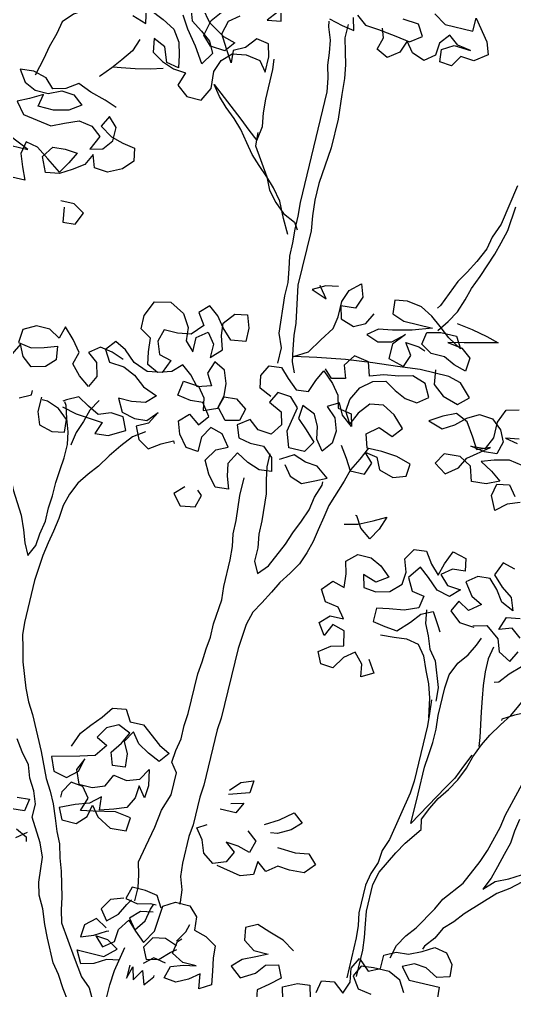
# Model space of a CAD drawing. Header units: inches. Extents: x 350994 to 353538, y 1581369 to 1583842.
# Drawn here: x 351519.081 to 351519.79, y 1583093.243 to 1583094.634 of the extents above; entities that cross this region are included whole.
import ezdxf

# ---------------------------------------------------------------- set-up
doc = ezdxf.new("R2010")
doc.units = ezdxf.units.IN
doc.header["$MEASUREMENT"] = 0
doc.linetypes.add('1', pattern=[0])
doc.layers.add('TREE', color=81, linetype='1')

# ---------------------------------------------------------------- blocks, each defined once
blk = doc.blocks.new('TREE_4')
at = {"color": 94}
for points in [[(500.1, 6595.7), (482.6, 6491.6), (468.1, 6454), (462.3, 6422.2), (444.9, 6384.6), (427.6, 6352.9), (410.2, 6324), (381.2, 6254.6), (375.4, 6245.9)], [(-63.5, 6896.9), (-28.8, 6888.2), (3, 6882.4), (-5.6, 6914.2)], [(3.1, 6922.8), (29.1, 6902.6), (63.8, 6899.6), (110, 6893.8), (147.6, 6888), (176.5, 6908.2), (159.2, 6937.1), (118.7, 6940.1)], [(193.9, 6971.8), (225.7, 6951.5), (298, 6951.5), (298, 6986.2), (338.5, 6934.1), (350, 6902.3), (318.2, 6879.2), (283.5, 6882.1), (266.1, 6853.2), (234.3, 6856.1), (231.4, 6887.9), (260.4, 6905.3), (303.7, 6902.3), (269, 6908.1), (243, 6928.4), (222.8, 6902.4), (219.9, 6870.6), (193.8, 6850.4), (162, 6862), (141.8, 6888), (130.2, 6856.2), (101.3, 6836), (72.4, 6850.5), (81.1, 6882.3), (72.4, 6905.4)], [(389.8, 6191), (410.1, 6219.9), (427.5, 6248.8), (439.1, 6283.5), (447.8, 6315.3), (462.3, 6349.9), (485.4, 6413.5), (494.1, 6445.3), (502.8, 6480), (508.7, 6543.6)], [(-552.2, 6787.5), (-514.6, 6775.9), (-523.3, 6816.3)], [(-514.6, 6813.4), (-474.1, 6796.1), (-442.3, 6778.7), (-422.1, 6749.7), (-413.5, 6717.9), (-407.7, 6686.1), (-439.5, 6691.9), (-453.9, 6729.5), (-485.7, 6744), (-480, 6709.3), (-451.1, 6691.9), (-419.3, 6680.4), (-387.5, 6677.4), (-399.1, 6642.7), (-370.2, 6619.6), (-332.6, 6619.6), (-315.2, 6654.2), (-318.1, 6697.6), (-306.5, 6729.4), (-283.3, 6752.5), (-248.6, 6758.3), (-211.1, 6752.4), (-190.8, 6726.4), (-190.8, 6766.9), (-199.4, 6798.7), (-231.2, 6804.5), (-254.4, 6775.6), (-283.3, 6761.2), (-280.5, 6729.4), (-300.7, 6761.2), (-320.9, 6795.9), (-312.2, 6830.6), (-286.1, 6850.8)], [(-384.4, 6848), (-358.5, 6816.2), (-315.1, 6790.1), (-283.3, 6781.4), (-303.6, 6755.4), (-341.2, 6758.3), (-364.3, 6781.5), (-355.6, 6822), (-335.3, 6848)], [(-413.4, 6842.3), (-401.8, 6810.4), (-372.9, 6790.2), (-346.9, 6769.9), (-332.5, 6741), (-352.8, 6709.2), (-378.8, 6749.7), (-407.6, 6787.3), (-427.8, 6819.1)], [(-196.5, 6882.5), (-216.7, 6856.5), (-182, 6862.3), (-190.7, 6899.9)], [(13.8, 6015), (13.8, 6055.4), (-0.6, 6090.1), (-9.2, 6185.6), (-9.2, 6220.3), (-14.9, 6255), (-20.7, 6286.8), (-20.6, 6321.5), (-23.5, 6356.2), (-23.5, 6390.9), (-26.3, 6425.6), (-26, 6714.7), (-31.8, 6749.4), (-40.4, 6781.2), (-43.3, 6813), (-49.1, 6844.8), (-60.6, 6876.6), (-63.5, 6891.1)], [(-14.3, 6893.9), (-14.3, 6859.2), (-5.7, 6824.5), (2.9, 6792.7), (8.7, 6758), (11.5, 6717.5), (17.3, 6653.9), (17.2, 6578.8), (8.4, 6483.4), (8.4, 6440), (11.3, 6399.5), (17, 6361.9), (16.9, 6220.2), (34.1, 6124.8), (37, 6093), (42.7, 6058.3), (48.5, 6026.5), (60, 6000.5)], [(-612.9, 6828), (-638.9, 6796.2), (-667.9, 6776), (-699.7, 6755.8), (-722.8, 6729.8), (-728.6, 6698), (-740.2, 6660.4), (-746.1, 6628.6), (-757.7, 6582.4)], [(-38, 6338.8), (-58.2, 6376.4), (-78.4, 6416.9), (-101.5, 6445.9), (-124.6, 6469), (-150.6, 6492.2), (-173.7, 6515.3), (-193.9, 6541.4), (-217, 6570.3), (-240.1, 6593.4), (-266.1, 6616.6), (-289.2, 6639.8), (-309.4, 6665.8), (-222.8, 6596.3), (-196.8, 6573.2), (-170.8, 6552.9), (-164.9, 6590.5), (-170.7, 6625.2), (-173.6, 6659.9), (-173.5, 6738), (-176.3, 6764)], [(-520.4, 6732.5), (-532, 6700.7), (-552.3, 6671.8), (-572.6, 6645.8), (-595.7, 6619.8), (-598.6, 6616.9)], [(-538, 6550.4), (-569.7, 6561.9), (-610.2, 6573.5), (-644.9, 6588), (-673.8, 6567.8), (-705.6, 6559.2), (-728.8, 6582.3), (-763.4, 6591), (-798.1, 6588.2), (-777.9, 6559.2), (-749, 6544.8), (-714.3, 6544.7), (-682.5, 6559.2), (-650.7, 6556.2), (-624.7, 6536), (-653.6, 6515.8), (-691.2, 6507.1), (-731.7, 6507.2), (-725.9, 6539), (-757.7, 6521.6), (-786.6, 6507.2), (-763.5, 6478.3), (-688.4, 6466.6), (-656.6, 6481.1), (-621.9, 6495.5), (-587.2, 6489.7), (-561.2, 6469.4), (-578.5, 6431.8), (-546.7, 6440.5), (-526.5, 6466.5), (-526.4, 6501.2), (-549.5, 6524.3), (-564, 6495.4), (-532.2, 6475.2), (-500.4, 6466.5), (-468.6, 6460.7), (-462.9, 6428.8), (-486, 6402.8), (-520.8, 6385.5), (-555.5, 6388.5), (-567, 6420.3), (-581.5, 6391.4), (-610.4, 6371.2), (-639.3, 6353.8), (-674, 6348.1), (-691.3, 6385.7), (-671.1, 6414.6), (-639.3, 6417.4), (-607.5, 6414.5), (-622, 6385.6), (-639.3, 6356.7), (-676.9, 6382.8), (-708.7, 6405.9), (-740.5, 6411.8), (-746.3, 6380), (-734.7, 6348.1), (-720.3, 6316.3), (-755, 6316.4)], [(-775.2, 6394.4), (-731.8, 6394.4), (-783.8, 6417.6)], [(-445.3, 6674.6), (-477.1, 6665.9), (-514.7, 6657.3), (-549.4, 6651.6), (-569.7, 6648.7)], [(-173.6, 6573.1), (-170.8, 6538.5), (-124.6, 6469), (-110.1, 6437.2), (-87, 6411.2), (-61, 6388), (-29.2, 6373.5), (-17.7, 6356.2)], [(696, 5814.8), (664.1, 5803.3), (638.1, 5780.2), (620.8, 5814.9), (626.6, 5846.7), (658.4, 5852.5), (678.6, 5826.4)], [(678.7, 5907.4), (644, 5913.2), (606.4, 5904.5), (574.6, 5893), (606.4, 5875.6), (632.4, 5855.4), (600.6, 5840.9), (563, 5838.1), (551.4, 5875.7), (519.7, 5893.1), (479.2, 5890.2), (461.8, 5861.3), (493.6, 5841), (522.5, 5864.1), (537, 5893), (589.1, 5933.5), (557.3, 5919), (539.9, 5948), (516.8, 5982.7), (485.1, 5997.2), (453.2, 5982.7), (421.4, 5962.5), (459, 5950.9), (487.9, 5968.3), (514, 5991.4), (542.9, 6008.7), (577.6, 6005.8), (603.6, 5982.6), (618, 5953.7), (609.3, 5921.9), (577.5, 5919), (539.9, 5924.8), (577.5, 5927.7), (592, 5959.5), (592, 6000), (606.5, 6034.7), (638.3, 6043.3)], [(655.6, 5971), (620.9, 5965.2), (652.7, 5959.4)], [(-607.6, 6272.9), (-601.9, 6235.3), (-570, 6238.1), (-555.6, 6269.9), (-584.5, 6287.3), (-619.2, 6287.3)], [(444.7, 6084), (369.5, 6084), (311.7, 6078.3), (248, 6072.6), (178.6, 6064), (106.3, 6052.5), (48.5, 6040.9), (83.2, 6061.2), (106.4, 6098.7), (129.6, 6133.4), (135.4, 6165.2), (135.4, 6205.7), (147, 6237.5), (173, 6260.6), (184.6, 6228.8), (173, 6197), (135.4, 6194.1), (144, 6162.3), (178.7, 6150.7), (207.6, 6165.1), (222.1, 6194)], [(118.1, 6240.4), (86.3, 6234.6), (54.5, 6217.3), (94.9, 6202.8), (74.7, 6228.9), (71.8, 6231.8)], [(433.2, 6219.9), (473.7, 6214), (514.2, 6205.3), (546, 6196.6), (499.7, 6185.1), (462.1, 6176.5), (421.6, 6167.8), (459.2, 6162), (485.2, 6141.7), (482.3, 6107), (450.5, 6115.8), (421.6, 6130.2), (386.9, 6130.3), (358, 6147.6), (363.8, 6179.4), (398.5, 6188.1), (439, 6188), (456.3, 6159.1), (421.6, 6179.4), (392.7, 6202.5), (366.7, 6222.8), (334.9, 6240.2), (297.4, 6246), (265.5, 6240.2), (268.4, 6205.5), (300.2, 6194), (375.4, 6193.9), (326.2, 6176.6), (277, 6165.1), (242.3, 6159.3), (216.3, 6139.1), (248.1, 6127.5), (282.8, 6136.1), (311.7, 6162.1), (285.7, 6130.4), (285.6, 6092.8), (326.1, 6081.2), (337.7, 6113), (317.5, 6141.9), (352.2, 6139), (369.5, 6133.2)], [(16.6, 5928.2), (-15.2, 5942.7), (-20.9, 5974.5), (-6.5, 6003.4), (25.3, 6006.3), (48.5, 5983.1), (74.5, 5960), (106.3, 5962.8), (117.9, 5994.6), (132.3, 6023.5), (161.2, 5997.5), (181.4, 5971.4), (190.1, 5939.6), (224.8, 5933.8), (233.4, 5902), (204.5, 5925.2), (190.1, 5954.1), (161.2, 5936.8), (187.2, 5913.6), (198.7, 5881.8), (195.8, 5850), (175.5, 5824), (155.3, 5850), (149.6, 5881.8), (135.1, 5910.8), (100.4, 5925.2), (97.5, 5890.6), (123.5, 5867.4), (149.5, 5841.4), (132.2, 5812.5), (91.7, 5812.5), (77.3, 5853), (88.9, 5916.6), (65.8, 5939.7), (31.1, 5942.7), (16.6, 5913.8), (51.3, 5896.4), (59.9, 5864.6), (39.6, 5835.7), (5, 5838.6), (-21, 5858.9), (-50, 5838.6), (-38.4, 5806.8), (-6.6, 5801), (28.1, 5801), (54.1, 5777.8), (62.7, 5743.1), (30.9, 5740.3), (-0.9, 5751.9), (-32.7, 5769.2), (-50.1, 5737.4), (-44.3, 5705.6), (-32.8, 5673.8), (-67.5, 5671), (-90.6, 5699.9), (-107.9, 5731.7), (-87.6, 5763.5), (-58.7, 5777.9), (-81.8, 5806.9), (-113.6, 5815.6), (-131, 5786.7), (-131, 5749.1), (-162.8, 5752), (-185.9, 5780.9), (-197.5, 5812.8), (-174.3, 5835.9), (-145.4, 5815.6), (-125.1, 5841.6), (-148.3, 5873.4), (-180.1, 5870.6), (-214.7, 5876.4), (-208.9, 5914), (-168.5, 5911), (-148.2, 5885), (-142.5, 5853.2), (-107.8, 5867.6), (-99.1, 5899.4), (-67.3, 5902.3), (-38.4, 5882), (-47.1, 5850.2), (-81.8, 5841.6), (-107.8, 5870.5), (-99.1, 5902.3), (-101.9, 5934.1), (-113.5, 5965.9), (-142.4, 5980.4), (-154, 5948.6), (-136.6, 5919.7), (-171.3, 5908.1), (-194.5, 5934.2), (-220.5, 5954.5), (-243.6, 5931.3), (-278.3, 5919.8), (-307.2, 5934.3), (-313, 5966.1), (-315.8, 6000.8), (-344.7, 6018.2), (-344.7, 6052.9), (-327.3, 6093.3), (-286.8, 6102), (-249.3, 6081.7), (-229, 6049.9), (-226.2, 6015.2), (-203.1, 5992), (-203, 6029.6), (-177, 6049.8), (-156.8, 6023.8), (-156.8, 5989.1), (-130.8, 6015.1), (-142.3, 6049.8), (-145.2, 6081.6), (-122, 6110.5), (-90.2, 6116.2), (-78.7, 6084.4), (-78.7, 6049.7), (-116.3, 6044), (-142.3, 6070), (-162.5, 6096.1), (-188.5, 6116.3), (-211.7, 6093.2), (-191.4, 6064.3), (-217.5, 6035.4), (-252.2, 6029.7), (-286.9, 6029.7), (-295.6, 5997.9), (-284.1, 5966.1), (-252.3, 5957.4), (-266.7, 5922.7), (-304.3, 5916.9), (-341.9, 5931.4), (-370.8, 5957.5), (-399.7, 5972), (-420, 5946), (-402.6, 5917), (-365.1, 5914.1), (-333.3, 5899.6), (-304.4, 5876.5), (-266.8, 5862), (-290, 5838.9), (-324.7, 5833.1), (-359.4, 5833.1), (-342, 5801.3), (-307.3, 5792.6), (-275.5, 5795.5), (-252.4, 5821.5), (-269.8, 5789.7), (-298.7, 5775.3), (-284.3, 5743.4), (-255.4, 5726.1), (-226.4, 5746.3), (-197.5, 5760.7), (-194.6, 5754.9)], [(218.9, 5850), (239.1, 5821), (256.5, 5792.1), (294, 5792.1), (305.6, 5823.9), (282.5, 5847), (314.3, 5841.2), (328.8, 5812.3), (366.3, 5800.7), (398.1, 5812.2), (401.1, 5844), (363.5, 5855.6), (323, 5858.5), (285.4, 5858.6), (273.9, 5893.3), (302.8, 5916.4), (340.4, 5901.9), (360.7, 5927.9), (331.8, 5956.8), (300, 5974.2), (265.3, 5968.5), (242.1, 5939.6), (227.7, 5907.8), (210.3, 5936.7), (213.2, 5968.5), (230.6, 6003.2), (259.6, 6026.3), (291.4, 6034.9), (320.3, 6017.6), (349.2, 6003.1), (381, 6000.2), (407, 6020.4), (389.7, 6052.2), (355, 6063.8), (320.3, 6055.2), (282.7, 6049.4), (248, 6037.9), (236.5, 6072.6), (198.9, 6078.4), (178.6, 6049.5), (190.2, 6017.7), (155.5, 6009), (135.2, 6029.3)], [(407.1, 6092.7), (412.8, 6055.1), (441.7, 6031.9), (482.2, 6020.3), (508.2, 6043.4), (476.5, 6075.2), (444.7, 6084)], [(-370.8, 5931.5), (-402.6, 5943.1), (-434.4, 5948.9), (-460.5, 5928.7), (-434.5, 5908.4), (-425.8, 5873.7), (-440.3, 5844.8), (-469.2, 5865.1), (-492.3, 5891.1), (-483.6, 5922.9), (-506.7, 5951.8), (-532.7, 5977.9), (-541.4, 5946.1), (-570.3, 5963.4), (-605, 5963.5), (-636.8, 5946.2), (-639.7, 5911.5), (-605, 5905.7), (-573.2, 5914.3), (-541.4, 5925.8), (-535.7, 5891.1), (-558.8, 5868), (-593.5, 5859.4), (-619.5, 5879.6), (-634, 5908.6), (-648.4, 5879.7)], [(-605.2, 5775.5), (-576.2, 5790), (-576.2, 5801.5)], [(288.3, 5858.6), (273.8, 5826.8), (256.5, 5795), (247.8, 5763.2), (224.6, 5693.8), (218.8, 5662), (212.9, 5627.3), (207.1, 5595.5), (198.4, 5563.7), (186.8, 5532), (169.5, 5503.1), (149.2, 5474.2), (134.7, 5445.3), (117.3, 5413.5), (100, 5384.6), (91.2, 5349.9), (85.4, 5286.3), (85.2, 5104.1), (82.3, 5072.3), (82.2, 4927.8), (79.3, 4896), (79.2, 4823.7), (76.3, 4791.9), (76.2, 4722.5), (79.1, 4687.8), (90.6, 4656), (93.5, 4624.2), (93.5, 4618.4)], [(-492.4, 5778.3), (-454.8, 5769.6), (-385.4, 5763.8), (-397, 5732), (-362.3, 5734.8), (-321.8, 5757.9), (-336.3, 5789.8), (-368.1, 5792.7), (-399.9, 5781.1), (-428.8, 5795.6), (-457.7, 5813), (-486.6, 5798.6), (-495.3, 5792.8)], [(-405.6, 5815.8), (-423, 5786.9), (-431.7, 5755.1), (-443.3, 5723.4), (-449.1, 5691.6), (-449.1, 5688.7)], [(-628.3, 5735.1), (-625.5, 5703.3), (-608.2, 5671.5), (-599.5, 5639.6), (-588, 5607.8), (-579.3, 5576), (-564.9, 5544.2), (-530.3, 5486.3), (-515.8, 5451.6), (-504.3, 5419.8), (-489.9, 5390.9), (-475.4, 5419.8), (-472.5, 5451.6), (-466.6, 5486.3), (-466.6, 5521), (-463.7, 5552.8), (-463.7, 5587.5), (-460.7, 5622.2), (-457.8, 5654), (-457.8, 5688.7), (-463.5, 5720.5), (-475.1, 5752.3), (-483.7, 5784.1), (-489.5, 5792.8)], [(-550.2, 5790), (-550.3, 5752.4), (-538.7, 5720.5), (-504, 5711.8), (-472.2, 5717.6), (-475.1, 5749.4), (-501.1, 5772.6), (-532.9, 5784.2), (-547.3, 5784.2)], [(48.3, 5786.5), (48.2, 5751.8), (54, 5720), (62.6, 5685.3), (68.4, 5615.9), (68.3, 5581.2), (74.1, 5546.5), (74, 5511.8), (88.5, 5482.9), (111.6, 5508.9), (140.6, 5572.5), (152.2, 5604.3), (166.7, 5638.9), (178.3, 5670.7), (184.1, 5705.4), (195.7, 5740.1), (195.7, 5748.8)], [(91.6, 5769.1), (111.8, 5743.1), (143.6, 5731.5), (175.5, 5745.9), (204.4, 5760.3), (172.6, 5783.5), (140.8, 5786.4), (109, 5798), (80.1, 5780.7), (74.3, 5777.8)], [(-272.7, 5766.6), (-301.6, 5746.4), (-324.8, 5717.5), (-347.9, 5685.7), (-368.2, 5653.9), (-388.5, 5627.9), (-408.7, 5599), (-423.2, 5567.2), (-431.9, 5535.4), (-434.8, 5500.7), (-440.6, 5466), (-446.5, 5434.2), (-452.3, 5399.5), (-455.2, 5364.8), (-458.1, 5333), (-458.2, 5223.2), (-455.4, 5191.4), (-446.7, 5159.6), (-438.1, 5124.8), (-415, 5061.2), (-400.6, 5029.4), (-383.2, 5000.5), (-340, 4913.7), (-311.1, 4850.1), (-293.8, 4821.1), (-279.3, 4792.2), (-264.9, 4757.5), (-253.4, 4725.7), (-239, 4696.8), (-230.3, 4662.1), (-218.8, 4630.2), (-201.5, 4566.6), (-195.7, 4534.8), (-187.1, 4503), (-135.1, 4424.9), (-135.1, 4424.9), (-106.2, 4381.5), (-80.2, 4358.3), (-60, 4320.7)], [(-31.1, 4343.8), (-31.1, 4378.5), (-28.1, 4416.1), (-16.5, 4479.7)], [(-19.3, 4601.1), (-19.3, 4635.8), (-25, 4667.6), (-33.7, 4699.5), (-25, 4742.8), (-13.3, 4794.9), (-7.5, 4841.1), (7, 4884.5), (7, 4942.3), (-10.3, 4965.4), (-7.4, 4997.2), (-1.6, 5029), (-1.5, 5063.7), (1.4, 5095.5), (1.5, 5199.6), (4.4, 5231.4), (7.3, 5266.1), (10.2, 5297.9), (10.3, 5332.6), (16.1, 5396.2), (13.3, 5430.9), (13.3, 5500.3), (10.5, 5535), (4.7, 5566.8), (4.7, 5601.5), (-1, 5665.1), (-0.9, 5711.4)], [(273.7, 5656.2), (308.4, 5664.8), (343.1, 5682.2), (374.9, 5699.5), (363.3, 5664.8), (345.9, 5635.9), (317.1, 5656.2), (299.7, 5685.1), (296.8, 5685.1)], [(652.3, 5482.4), (687, 5491), (721.7, 5465), (733.2, 5433.1), (765, 5415.8), (779.5, 5444.7)], [(776.6, 5479.4), (750.6, 5499.6), (718.8, 5488.1), (730.4, 5522.8), (765.1, 5528.5)], [(721.8, 5647.1), (690, 5655.8), (675.5, 5621.1), (701.5, 5595.1), (730.4, 5574.8), (742, 5543), (710.2, 5557.5), (690, 5586.4), (666.9, 5609.6), (635, 5606.7), (609, 5586.5), (632.1, 5554.7), (661, 5540.2), (632.1, 5517.1), (603.2, 5534.5), (588.7, 5505.6), (617.6, 5482.4), (649.4, 5479.5), (655.2, 5479.5)], [(-142.7, 5653.7), (-165.8, 5630.6), (-142.7, 5604.5), (-105.1, 5610.3), (-96.4, 5642.1), (-108, 5653.7)], [(415.1, 5338), (435.3, 5306.2), (406.3, 5288.9), (400.6, 5320.7), (377.5, 5346.7), (351.4, 5326.5), (331.2, 5294.7), (299.4, 5297.7), (284.9, 5326.6), (313.9, 5346.8), (345.7, 5355.4), (337, 5393), (305.3, 5401.7), (290.8, 5369.9), (270.6, 5398.9), (293.7, 5422), (328.4, 5422), (308.2, 5448), (273.5, 5453.8), (256.2, 5482.7), (279.3, 5508.7), (311.1, 5500), (308.3, 5534.7), (299.6, 5566.5), (325.7, 5589.6), (360.4, 5589.6), (389.3, 5575.1), (415.3, 5552), (386.3, 5531.8), (351.6, 5543.4), (360.3, 5511.6), (392.1, 5508.6), (426.8, 5517.3), (452.8, 5543.3), (455.8, 5575.1), (444.2, 5606.9), (461.6, 5635.8), (493.4, 5638.6), (513.6, 5609.7), (536.7, 5586.6), (545.4, 5618.4), (559.9, 5653), (594.6, 5644.3), (600.4, 5612.5), (568.6, 5609.7), (542.5, 5589.5), (565.6, 5566.3), (600.3, 5563.4), (577.2, 5540.3), (542.5, 5549), (513.6, 5575), (487.6, 5595.3), (464.4, 5563.5), (481.7, 5531.7), (513.5, 5525.9), (507.7, 5494.1), (473, 5479.6), (435.4, 5473.9), (403.6, 5468.1), (403.6, 5433.4), (435.4, 5427.6), (467.2, 5424.7), (496.1, 5453.6), (516.4, 5479.6), (545.3, 5494), (565.5, 5462.2), (574.2, 5447.7)], [(528, 5494.1), (533.7, 5459.4), (548.1, 5430.4), (559.7, 5398.6), (579.9, 5372.6), (603, 5308.9), (605.8, 5277.1), (605.8, 5274.2)], [(727.2, 5161.4), (712.7, 5129.6), (698.2, 5094.9), (680.8, 5066), (617.1, 4956.2), (617.2, 5034.3), (617.2, 5103.6), (620.2, 5135.4), (623.1, 5170.1), (623.1, 5204.8), (620.3, 5239.5), (620.3, 5311.8), (623.2, 5346.5), (637.7, 5381.2), (658, 5407.2), (672.5, 5436.1), (681.2, 5456.3)], [(715.9, 5441.8), (710, 5410), (710, 5375.3), (712.9, 5340.6), (718.6, 5308.8), (724.4, 5274.1), (735.9, 5210.5), (738.8, 5187.4)], [(429.6, 5404.5), (464.3, 5407.4), (496.1, 5410.2), (527.9, 5404.4), (548.1, 5378.4), (562.5, 5343.7), (577, 5311.9), (588.5, 5277.1), (594.2, 5245.3), (597.1, 5228)], [(645.7, 4612.1), (654.4, 4646.8), (671.8, 4675.7), (692, 4701.7), (726.8, 4759.5), (741.3, 4788.4), (781.8, 4840.4), (810.8, 4904), (822.4, 4935.8), (839.8, 4999.4), (845.6, 5034), (863, 5097.6), (871.7, 5132.3), (880.4, 5164.1), (892, 5195.9), (900.7, 5227.7), (912.3, 5259.5), (921, 5291.3), (932.6, 5323.1), (950, 5386.7), (958.7, 5409.8)], [(796.8, 5410), (770.7, 5384), (750.5, 5358), (738.9, 5355.1)], [(883.2, 5031.1), (877.4, 4999.3), (874.4, 4967.5), (865.7, 4935.7), (857, 4901), (848.3, 4869.2), (833.8, 4837.4), (859.9, 4863.4), (891.7, 4877.9), (920.6, 4895.2)], [(941.3, 5392.5), (915.3, 5369.4), (892.1, 5343.4), (866.1, 5320.3), (837.2, 5300.1), (808.2, 5285.6), (779.3, 5268.3), (779.3, 5265.4)], [(573.4, 4545.7), (573.4, 4615.1), (570.6, 4646.9), (564.8, 4681.6), (559.1, 4713.4), (559.1, 4782.8), (567.8, 4817.4), (596.8, 4875.2), (614.2, 4904.1), (646, 4947.5), (640.3, 4973.5), (654.7, 5005.3), (669.2, 5034.2), (689.5, 5063.1), (706.9, 5092), (721.3, 5126.7), (730.1, 5158.5), (744.5, 5193.2), (759, 5222.1), (779.3, 5253.8), (799.6, 5282.7), (814, 5311.6), (828.5, 5343.4)], [(-123.7, 4312.1), (-143.9, 4341), (-164.1, 4372.9), (-184.3, 4398.9), (-213.2, 4456.8), (-227.6, 4488.6), (-242, 4526.2), (-259.3, 4558), (-268, 4589.8), (-273.7, 4653.4), (-288.1, 4688.1), (-322.8, 4746), (-322.7, 4780.7), (-334.3, 4812.5), (-351.6, 4841.4), (-363.1, 4873.2), (-386.2, 4902.2), (-406.4, 4931.1)], [(594.3, 5274.3), (597.1, 5239.6), (600, 5207.7), (599.9, 5063.2), (596.9, 5031.4), (573.7, 4904.2), (562.1, 4872.4), (559.2, 4840.6), (547.6, 4808.8), (541.8, 4777), (541.7, 4704.7), (547.5, 4672.9), (550.3, 4641.1), (550.2, 4537)], [(926.4, 4877.8), (900.4, 4854.7), (871.4, 4834.5), (802, 4765.2), (781.7, 4739.2), (758.6, 4716.1), (744.1, 4687.2), (723.8, 4661.2), (720.9, 4652.5)], [(-267.6, 4945.4), (-253.2, 4983), (-232.9, 5009), (-209.7, 5035), (-189.5, 5063.9), (-154.8, 5069.7), (-137.4, 5040.7), (-102.8, 5040.7), (-50.7, 5000.2), (-21.8, 4985.7), (-42.1, 4959.7), (-73.9, 4974.2), (-102.8, 4991.5), (-123, 5017.6), (-140.4, 4988.7), (-126, 4959.8), (-123.1, 4925.1), (-154.9, 4922.2), (-166.4, 4954), (-146.2, 4982.9), (-131.7, 5011.8), (-163.5, 5026.3), (-192.4, 5011.9), (-209.8, 4983), (-180.9, 4968.5), (-204, 4936.7), (-241.6, 4925.2), (-311, 4907.9), (-296.6, 4873.2), (-261.9, 4864.5), (-235.9, 4887.6), (-227.2, 4922.3), (-241.7, 4890.5), (-227.2, 4855.8), (-192.6, 4855.7), (-160.7, 4867.3), (-146.3, 4899.1), (-111.6, 4893.2), (-79.7, 4904.8), (-62.4, 4933.7), (-53.7, 4893.2), (-56.7, 4861.4), (-76.9, 4887.4), (-79.8, 4855.6), (-94.3, 4826.7), (-126.1, 4815.2), (-160.8, 4803.7), (-163.7, 4838.4), (-189.7, 4815.3), (-224.4, 4803.7), (-262, 4786.4), (-247.6, 4757.5), (-210, 4757.4), (-186.8, 4780.6), (-181, 4812.4), (-160.8, 4786.3), (-123.2, 4766), (-82.8, 4768.9), (-79.8, 4803.6), (-120.3, 4809.4), (-175.3, 4797.9), (-207.1, 4792.1), (-195.5, 4826.8), (-215.7, 4852.9), (-247.5, 4855.8), (-264.9, 4826.9), (-264.9, 4812.4)], [(148.7, 4930.6), (171.8, 4956.6), (203.7, 4968.1), (200.7, 4936.3), (148.7, 4919)], [(160.2, 4898.8), (192, 4907.4), (177.6, 4878.5), (137.1, 4878.6)], [(255.6, 4866.9), (290.3, 4887.1), (322.2, 4913.1), (348.2, 4892.8), (325, 4869.7), (293.2, 4852.4), (275.8, 4849.5)], [(218, 4840.9), (244, 4820.6), (235.3, 4788.8), (203.5, 4797.5), (171.7, 4800.5), (197.7, 4780.2), (183.2, 4751.3), (151.4, 4739.8), (122.5, 4760), (111, 4791.8), (90.8, 4817.9), (113.9, 4832.3)], [(301.8, 4817.7), (348.1, 4814.8), (382.8, 4820.5), (405.9, 4797.4), (382.7, 4771.4), (345.2, 4768.5), (313.3, 4771.4), (287.3, 4751.2), (261.3, 4771.5), (258.4, 4736.8), (226.6, 4725.2), (163, 4736.9)], [(-325.7, 4705.5), (-351.7, 4685.3)], [(-371.9, 4786.5), (-340.1, 4789.4), (-345.9, 4757.6), (-377.7, 4754.7)], [(-354.6, 4708.4), (-325.7, 4693.9), (-322.8, 4682.4)], [(402.8, 4571.8), (371, 4592.1), (333.4, 4603.7), (298.7, 4615.3), (269.8, 4600.9), (275.6, 4569.1), (304.5, 4548.8), (342.1, 4548.8), (313.1, 4534.3), (281.3, 4519.9), (258.2, 4496.8), (287.1, 4473.6), (321.8, 4493.8), (342, 4519.9), (373.8, 4528.5), (388.3, 4496.7), (362.2, 4473.6), (336.2, 4453.4), (341.9, 4418.7)], [(405.6, 4444.6), (396.9, 4476.4), (431.6, 4493.7), (463.4, 4496.6), (480.7, 4433)], [(483.7, 4482.1), (489.5, 4513.9), (521.3, 4519.7), (550.2, 4496.5), (561.8, 4528.3), (556, 4563), (570.5, 4591.9), (599.4, 4565.9), (628.3, 4580.3), (628.4, 4615), (657.3, 4629.4), (689.1, 4632.3), (720.9, 4646.7), (749.8, 4664), (781.6, 4658.2), (801.9, 4632.2), (804.7, 4600.4), (772.9, 4591.7), (741.1, 4609.1), (709.3, 4612), (680.4, 4597.6), (706.4, 4568.7), (784.4, 4568.6), (787.3, 4536.8)], [(700.6, 4534), (683.2, 4562.9), (651.5, 4577.4), (611, 4577.4), (579.2, 4574.6), (564.7, 4545.7), (584.9, 4516.7), (619.6, 4510.9)], [(-22.3, 4445), (-54.1, 4439.3), (-83.1, 4421.9), (-114.9, 4413.3), (-132.2, 4445.1), (-62.8, 4445), (-33.9, 4471), (-62.8, 4488.4), (-94.6, 4491.3), (-71.5, 4468.2), (-45.4, 4488.4), (-42.5, 4520.2), (-22.2, 4549.1), (0.9, 4525.9), (26.9, 4502.8), (47.1, 4537.5), (50.1, 4569.3), (53, 4604), (81.9, 4621.3), (119.5, 4621.3), (142.6, 4598.1), (145.5, 4563.4), (177.3, 4554.7), (206.2, 4537.3), (209, 4505.5), (214.8, 4473.7), (220.5, 4439), (191.6, 4421.7), (185.8, 4459.3), (159.8, 4439.1), (130.9, 4424.6), (99.1, 4427.6), (107.8, 4459.3), (139.6, 4470.9), (171.4, 4476.6), (136.7, 4476.7), (104.9, 4494), (110.7, 4525.8), (119.4, 4534.5)], [(50.1, 4598.2), (32.8, 4627.1), (1, 4632.9), (-33.7, 4633), (-42.4, 4601.2), (-10.6, 4595.3), (21.2, 4604), (35.6, 4604)], [(-48.2, 4601.2), (-80, 4589.6), (-97.4, 4560.7), (-77.2, 4534.7), (-51.2, 4557.8), (-36.7, 4586.7), (-28, 4601.1)], [(32.7, 4583.7), (0.9, 4578), (-22.2, 4554.9), (-2, 4528.8), (18.2, 4557.7), (24.1, 4589.5), (29.8, 4604)], [(107.8, 4525.8), (125.2, 4554.7), (131, 4575)], [(-74.3, 4517.3), (-103.2, 4534.7), (-129.3, 4511.6), (-132.2, 4479.8), (-100.4, 4491.3), (-71.4, 4508.7), (-65.6, 4511.6)], [(110.7, 4514.3), (78.9, 4525.9), (47.1, 4520.1), (29.7, 4491.2), (44.2, 4462.3), (76, 4470.9), (99.1, 4494.1), (113.6, 4505.6)], [(93.3, 4465.1), (61.5, 4471), (38.4, 4450.7)], [(6.6, 4439.2), (6.5, 4404.5), (15.2, 4436.3), (23.9, 4404.5), (41.3, 4433.4), (52.8, 4398.7), (73.1, 4424.7), (73.1, 4427.6)]]:
    blk.add_lwpolyline(points, dxfattribs=at)

msp = doc.modelspace()

# ---------------------------------------------------------------- block references
at = {"layer": 'TREE', "lineweight": 5, "xscale": 0.0005632341247466223, "yscale": 0.0005632341529917539, "zscale": 0.0005632341444477617, "rotation": 346.4411541233163}
msp.add_blockref('TREE_4', (351518.6492, 1583090.8501), dxfattribs=at)

doc.saveas('drawing.dxf')
